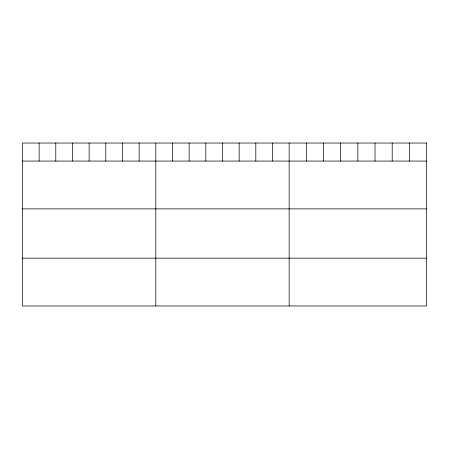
<?xml version="1.0" encoding="UTF-8"?>
<svg xmlns="http://www.w3.org/2000/svg" width="449" height="449" viewBox="0 0 449 449"><rect width="100%" height="100%" fill="white"/><g stroke="black" fill="none" stroke-linecap="round" stroke-linejoin="round"><path stroke-width="0.67" d="M22.45 161.062L426.55 161.062M22.45 208.88L426.55 208.88M22.45 258.153L426.55 258.153M409.376 143.029L409.376 161.062M392.202 143.029L392.202 161.062M375.027 143.029L375.027 161.062M357.853 143.029L357.853 161.062M340.679 143.029L340.679 161.062M323.505 143.029L323.505 161.062M306.33 143.029L306.33 161.062M289.156 143.029L289.156 305.971M272.487 143.029L272.487 161.062M255.818 143.029L255.818 161.062M239.149 143.029L239.149 161.062M222.48 143.029L222.48 161.062M205.81 143.029L205.81 161.062M189.141 143.029L189.141 161.062M172.472 143.029L172.472 161.062M155.803 143.029L155.803 305.971M139.134 143.029L139.134 161.062M122.465 143.029L122.465 161.062M105.796 143.029L105.796 161.062M89.127 143.029L89.127 161.062M72.457 143.029L72.457 161.062M55.788 143.029L55.788 161.062M39.119 143.029L39.119 161.062M426.55 143.029L22.45 143.029L22.45 305.971L426.55 305.971L426.55 143.029"/></g></svg>
